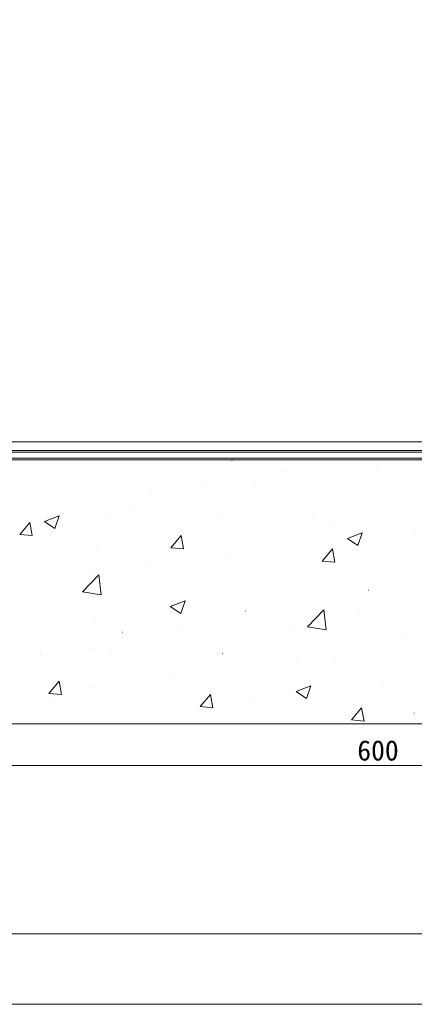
# Model space of a CAD drawing. Units: millimetres, scale not verified. Extents: x -840 to 840, y -594 to 594.
# Drawn here: x -256 to -32, y -594 to -35 of the extents above; entities that cross this region are included whole.
import ezdxf
from ezdxf.enums import TextEntityAlignment as Align

# ---------------------------------------------------------------- set-up
doc = ezdxf.new("R2010")
doc.units = ezdxf.units.MM
doc.header["$LTSCALE"] = 2
doc.linetypes.add('DASHED2', pattern=[3, 2, -1])
for name, color, linetype, lineweight in [('0-0_輪郭線', 134, 'DASHED2', 5), ('0-1_図面枠', 7, 'Continuous', 5), ('0-6_躯体', 134, 'Continuous', 5), ('0-7_緩衝フォーム', 7, 'Continuous', 5), ('0-9_IBｼｰﾄ', 7, 'Continuous', 5), ('0-D_寸法線', 7, 'Continuous', 5)]:
    doc.layers.add(name, color=color, linetype=linetype, lineweight=lineweight)
doc.styles.add('ＭＳ ゴシック', font='')
doc.styles.get('ＭＳ ゴシック').set_extended_font_data('MS Gothic')

msp = doc.modelspace()

# ---------------------------------------------------------------- linework, layer by layer
at = {"layer": '0-0_輪郭線', "color": 2, "linetype": 'Continuous'}
msp.add_lwpolyline([(800, 554), (-800, 554), (-800, -554), (800, -554)], close=True, dxfattribs=at)
at = {"layer": '0-1_図面枠'}
msp.add_lwpolyline([(840, -594), (840, 594), (-840, 594), (-840, -594)], close=True, dxfattribs=at)
at = {"layer": '0-6_躯体', "color": 7}
for p, q in [((-592.559, -284.684), (487.441, -284.684)), ((-592.559, -434.684), (487.441, -434.684))]:
    msp.add_line(p, q, dxfattribs=at)
at = {"layer": '0-6_躯体'}
for p, q in [((-136.098, -284.684), (-135.638, -284.994)), ((-135.638, -284.994), (-135.534, -284.684)), ((-150.226, -286.202), (-150.206, -286.202)), ((-52.973, -287.028), (-52.953, -287.028)), ((-210.839, -293.884), (-210.819, -293.884)), ((-106.241, -291.358), (-106.221, -291.358)), ((-181.73, -301.296), (-181.71, -301.296)), ((-151.689, -297.341), (-151.669, -297.341)), ((-122.955, -299.04), (-122.935, -299.04)), ((-192.937, -311.053), (-192.917, -311.053)), ((-242.434, -319.672), (-234.032, -316.446)), ((-236.465, -323.698), (-234.032, -316.446)), ((-206.978, -314.574), (-206.958, -314.574)), ((-142.92, -317.281), (-142.9, -317.281)), ((-89.359, -317.152), (-89.339, -317.152)), ((-256.491, -327.098), (-250.706, -320.204)), ((-249.319, -327.726), (-250.706, -320.204)), ((-242.434, -319.672), (-236.465, -323.698)), ((-78.861, -319.987), (-78.841, -319.987)), ((-256.491, -327.098), (-249.319, -327.726)), ((-170.42, -334.628), (-164.635, -327.734)), ((-163.247, -335.256), (-164.635, -327.734)), ((-151.685, -326.149), (-151.665, -326.149)), ((-69.978, -329.282), (-61.576, -326.057)), ((-69.978, -329.282), (-64.009, -333.308)), ((-64.009, -333.308), (-61.576, -326.057)), ((-62.023, -328.71), (-62.003, -328.71)), ((-31.983, -324.755), (-31.963, -324.755)), ((-212.298, -333.831), (-212.278, -333.831)), ((-170.42, -334.628), (-163.247, -335.256)), ((-84.349, -342.159), (-78.564, -335.264)), ((-77.176, -342.786), (-78.564, -335.264)), ((-137.809, -338.687), (-137.789, -338.687)), ((-183.257, -344.671), (-183.237, -344.671)), ((-84.349, -342.159), (-77.176, -342.786)), ((-220.808, -359.675), (-211.462, -349.934)), ((-213.298, -348.625), (-213.278, -348.625)), ((-210.136, -361.33), (-211.462, -349.934)), ((-90.818, -357.099), (-90.798, -357.099)), ((-220.808, -359.675), (-210.136, -361.33)), ((-57.927, -358.627), (-57.907, -358.627)), ((-170.805, -367.986), (-162.403, -364.76)), ((-170.805, -367.986), (-164.836, -372.012)), ((-164.836, -372.012), (-162.403, -364.76)), ((-153.145, -366.096), (-153.125, -366.096)), ((-213.757, -373.779), (-213.737, -373.779)), ((-127.91, -370.64), (-127.89, -370.64)), ((-92.739, -379.537), (-83.393, -369.796)), ((-82.067, -381.193), (-83.393, -369.796)), ((-63.551, -372.084), (-63.531, -372.084)), ((-230.346, -375.893), (-230.326, -375.893)), ((-166.288, -378.6), (-166.268, -378.6)), ((-93.592, -376.039), (-93.572, -376.039)), ((-92.739, -379.537), (-82.067, -381.193)), ((-197.892, -382.652), (-197.872, -382.652)), ((-102.229, -381.307), (-102.209, -381.307)), ((-38.17, -384.013), (-38.15, -384.013)), ((-169.378, -386.017), (-169.358, -386.017)), ((-244.866, -395.955), (-244.846, -395.955)), ((-214.826, -392), (-214.806, -392)), ((-205.045, -392.012), (-205.025, -392.012)), ((-140.986, -394.719), (-140.966, -394.719)), ((-99.156, -396.988), (-99.136, -396.988)), ((-92.277, -397.047), (-92.257, -397.047)), ((-76.927, -397.426), (-76.907, -397.426)), ((-154.604, -406.044), (-154.584, -406.044)), ((-239.841, -417.361), (-234.056, -410.467)), ((-232.668, -417.989), (-234.056, -410.467)), ((-215.217, -413.726), (-215.197, -413.726)), ((-169.138, -409), (-169.118, -409)), ((-99.176, -416.3), (-90.774, -413.075)), ((-93.207, -420.326), (-90.774, -413.075)), ((-49.671, -413.43), (-49.651, -413.43)), ((-239.841, -417.361), (-232.668, -417.989)), ((-153.77, -424.892), (-147.985, -417.997)), ((-146.597, -425.519), (-147.985, -417.997)), ((-99.176, -416.3), (-93.207, -420.326)), ((-95.119, -419.414), (-95.099, -419.414)), ((-239.12, -421.013), (-239.1, -421.013)), ((-153.77, -424.892), (-146.597, -425.519)), ((-125.16, -423.369), (-125.14, -423.369)), ((-67.699, -432.422), (-61.914, -425.527)), ((-60.526, -433.049), (-61.914, -425.527)), ((-32.124, -428.545), (-32.104, -428.545)), ((-200.946, -433.346), (-200.926, -433.346)), ((-67.699, -432.422), (-60.526, -433.049))]:
    msp.add_line(p, q, dxfattribs=at)
at = {"layer": '0-7_緩衝フォーム'}
for p, q in [((-592.559, -280.351), (487.441, -280.351)), ((-592.559, -283.684), (487.441, -283.684))]:
    msp.add_line(p, q, dxfattribs=at)
at = {"layer": '0-9_IBｼｰﾄ'}
for p, q in [((-300.391, -279.351), (487.441, -279.351)), ((-299.051, -274.351), (487.441, -274.351))]:
    msp.add_line(p, q, dxfattribs=at)
at = {"layer": '0-D_寸法線'}
msp.add_line((-345.559, -458.252), (240.441, -458.252), dxfattribs=at)

# ---------------------------------------------------------------- texts
at = {"layer": '0-D_寸法線', "style": 'ＭＳ ゴシック'}
msp.add_text('600', height=11.54, dxfattribs=at).set_placement((-64.379, -458.972), align=Align.BOTTOM_LEFT)

doc.saveas('drawing.dxf')
